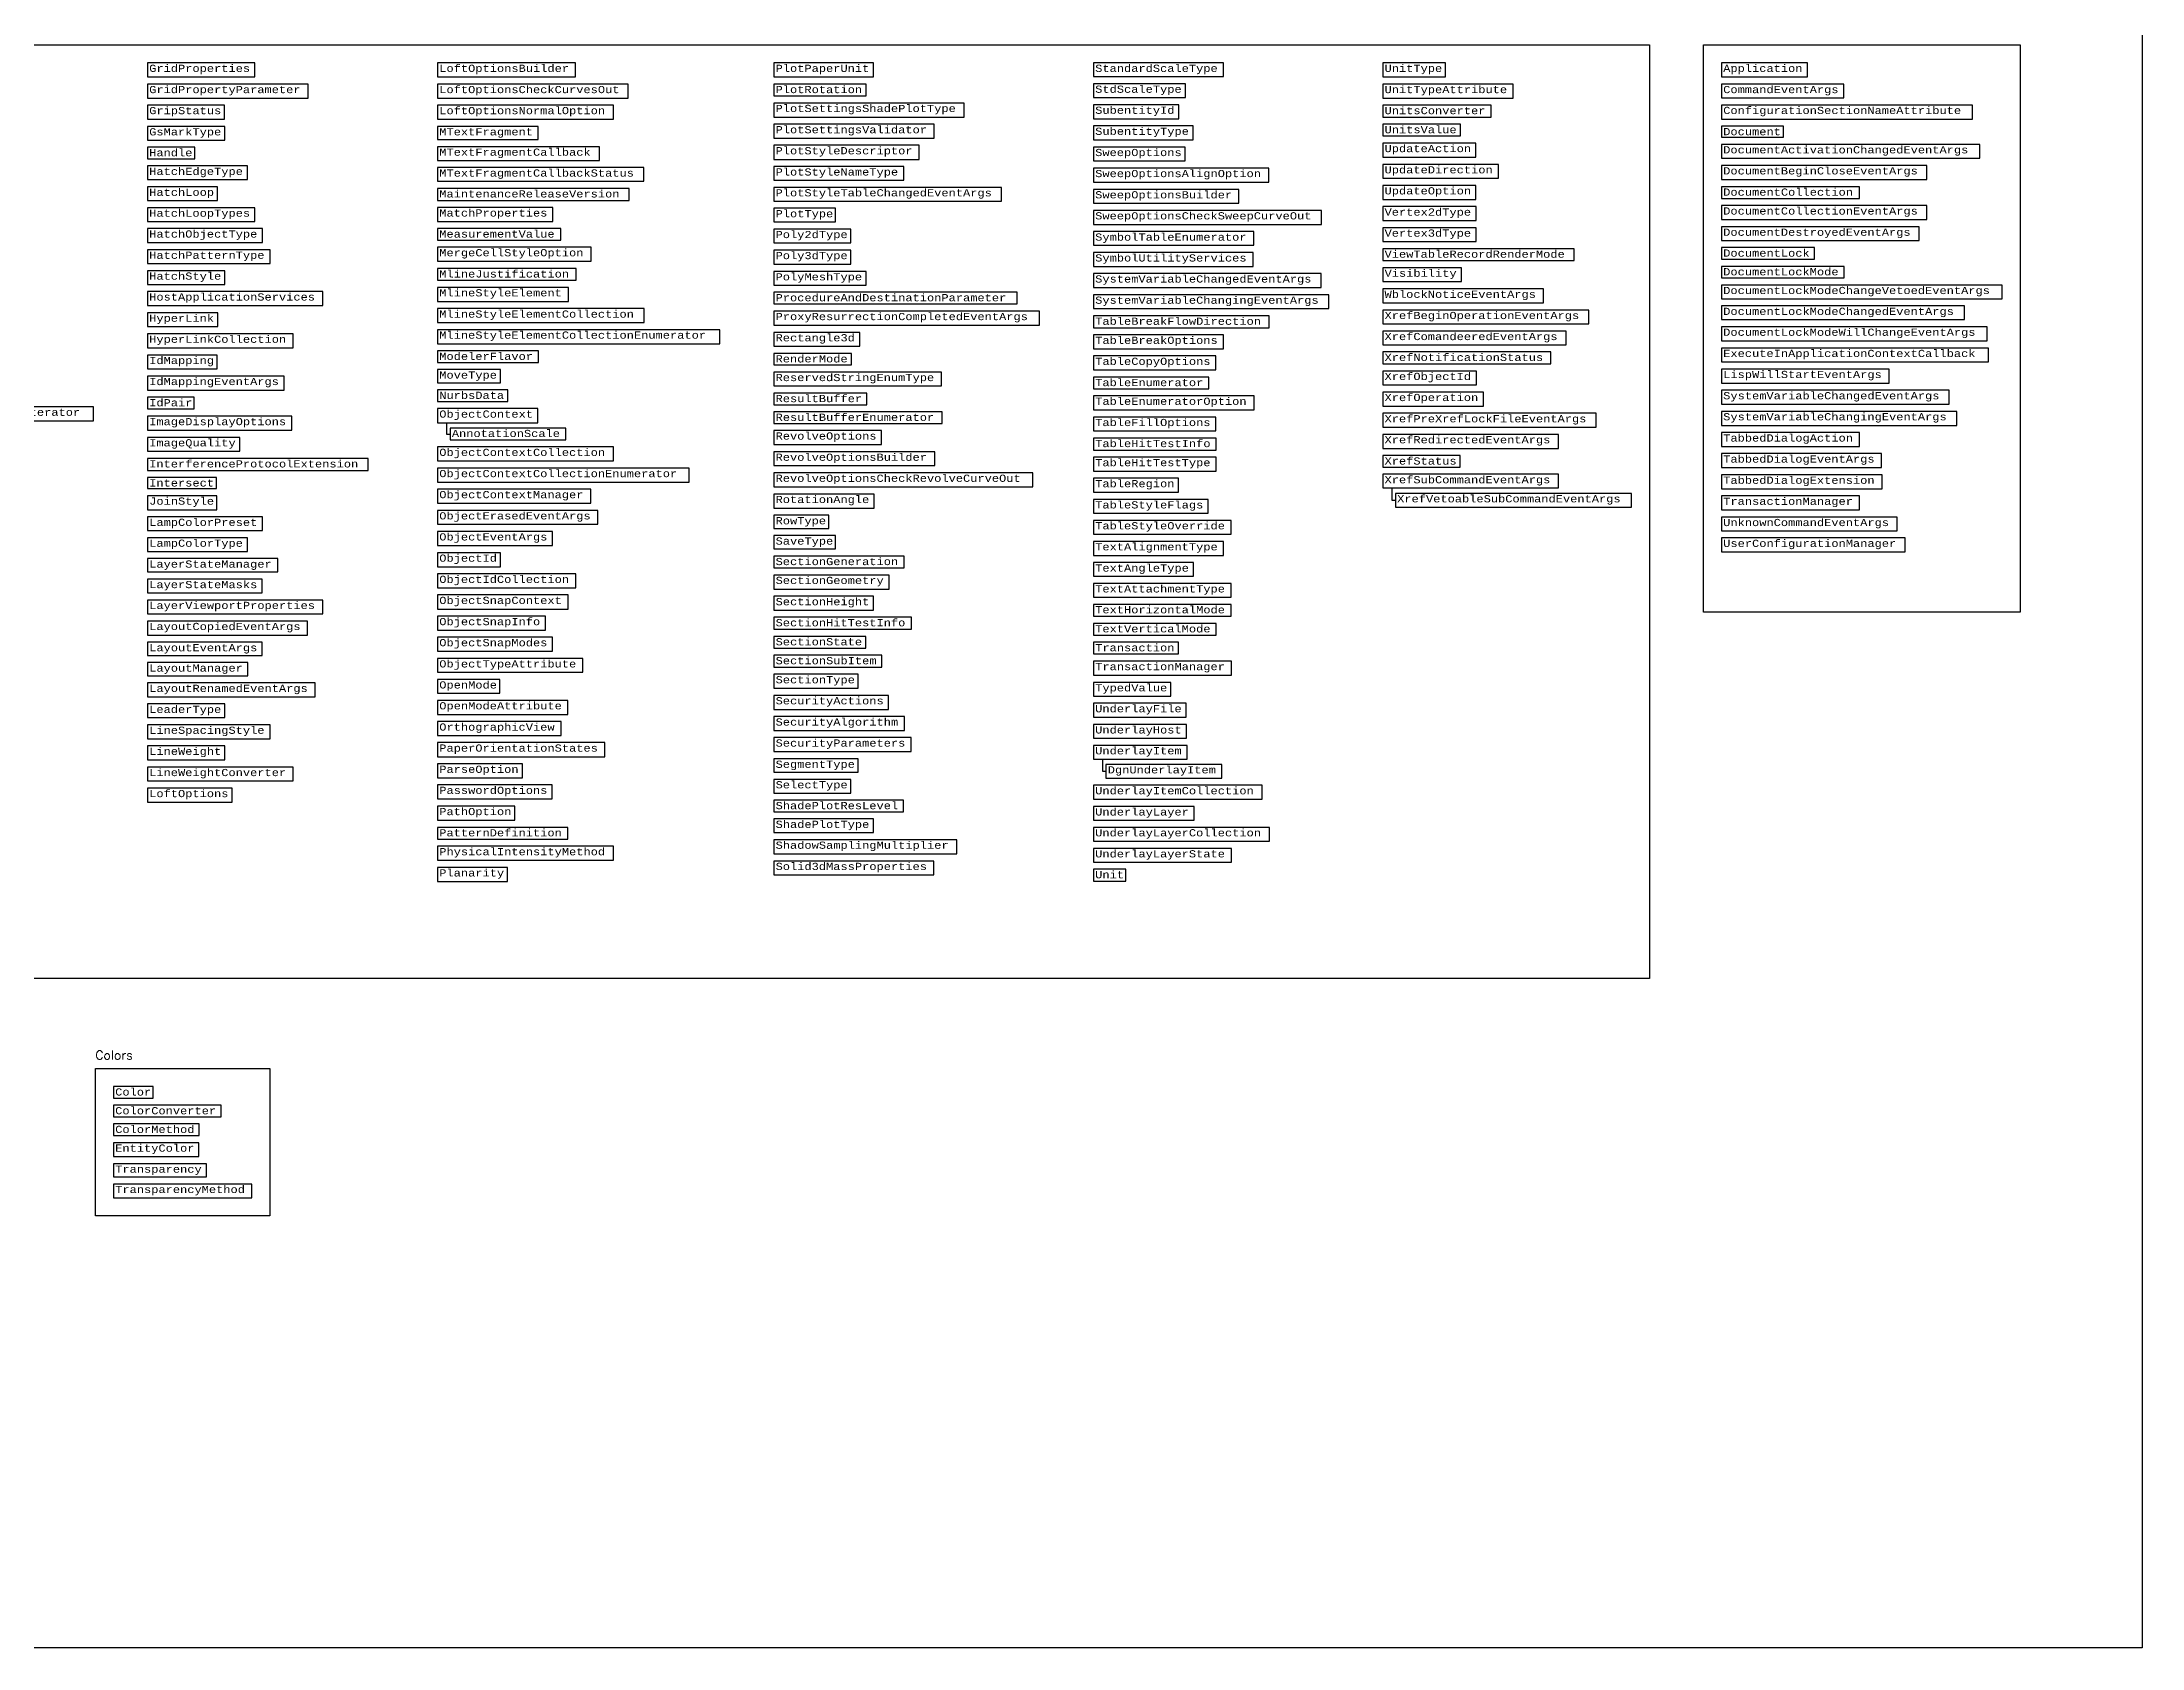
# Model space of a CAD drawing. Header units: inches. Extents: x 350 to 856, y -216 to 10.
# Drawn here: x 738.8 to 855.5, y -175.5 to -86.2 of the extents above; entities that cross this region are included whole.
import ezdxf

# ---------------------------------------------------------------- set-up
doc = ezdxf.new("R2010")
doc.units = ezdxf.units.IN
doc.header["$MEASUREMENT"] = 0
doc.layers.add('Managed', color=3, linetype='Continuous')
doc.styles.add('Categories', font='romanc.shx', dxfattribs={"height": 0.5})
doc.styles.add('PureManaged', font='COUR.TTF', dxfattribs={"height": 0.4})

msp = doc.modelspace()

# ---------------------------------------------------------------- linework, layer by layer
for p, q in [((761.26, -107.41), (761.26, -108.04)), ((761.26, -108.04), (761.46, -108.04)), ((813.82, -111.04), (813.82, -111.72)), ((813.82, -111.72), (814.02, -111.72)), ((797.73, -126.11), (797.73, -126.79)), ((797.73, -126.79), (797.93, -126.79))]:
    msp.add_line(p, q)
for points in [[(637.23, 0.1), (855.54, 0.1), (855.54, -175.53), (637.23, -175.53)], [(639.23, -86.41), (828.15, -86.41), (828.15, -138.32), (639.23, -138.32)], [(744.63, -87.41), (744.63, -88.19), (750.6, -88.19), (750.6, -87.41)], [(760.76, -87.41), (760.76, -88.19), (768.44, -88.19), (768.44, -87.41)], [(779.46, -87.41), (779.46, -88.19), (785.01, -88.19), (785.01, -87.41)], [(797.23, -87.41), (797.23, -88.17), (804.46, -88.17), (804.46, -87.41)], [(813.32, -87.41), (813.32, -88.19), (816.8, -88.19), (816.8, -87.41)], [(831.15, -86.41), (848.77, -86.41), (848.77, -117.95), (831.15, -117.95)], [(832.15, -87.41), (832.15, -88.19), (836.93, -88.19), (836.93, -87.41)], [(744.63, -88.59), (744.63, -89.36), (753.57, -89.36), (753.57, -88.59)], [(760.76, -88.59), (760.76, -89.36), (771.37, -89.36), (771.37, -88.59)], [(779.46, -88.59), (779.46, -89.24), (784.6, -89.24), (784.6, -88.59)], [(797.23, -88.57), (797.23, -89.34), (802.36, -89.34), (802.36, -88.57)], [(813.32, -88.59), (813.32, -89.36), (820.58, -89.36), (820.58, -88.59)], [(832.15, -88.59), (832.15, -89.35), (838.96, -89.35), (838.96, -88.59)], [(744.63, -89.76), (744.63, -90.54), (748.92, -90.54), (748.92, -89.76)], [(760.76, -89.76), (760.76, -90.54), (770.54, -90.54), (770.54, -89.76)], [(779.46, -89.64), (779.46, -90.42), (790.05, -90.42), (790.05, -89.64)], [(797.23, -89.74), (797.23, -90.51), (801.98, -90.51), (801.98, -89.74)], [(813.32, -89.76), (813.32, -90.42), (819.34, -90.42), (819.34, -89.76)], [(832.15, -89.75), (832.15, -90.53), (846.12, -90.53), (846.12, -89.75)], [(744.63, -90.94), (744.63, -91.7), (748.93, -91.7), (748.93, -90.94)], [(760.76, -90.94), (760.76, -91.67), (766.36, -91.67), (766.36, -90.94)], [(779.46, -90.82), (779.46, -91.59), (788.38, -91.59), (788.38, -90.82)], [(797.23, -90.91), (797.23, -91.69), (802.78, -91.69), (802.78, -90.91)], [(813.32, -90.82), (813.32, -91.47), (817.64, -91.47), (817.64, -90.82)], [(832.15, -90.93), (832.15, -91.54), (835.61, -91.54), (835.61, -90.93)], [(744.63, -92.1), (744.63, -92.74), (747.26, -92.74), (747.26, -92.1)], [(760.76, -92.07), (760.76, -92.83), (769.76, -92.83), (769.76, -92.07)], [(779.46, -91.99), (779.46, -92.77), (787.54, -92.77), (787.54, -91.99)], [(797.23, -92.09), (797.23, -92.86), (802.34, -92.86), (802.34, -92.09)], [(813.32, -91.87), (813.32, -92.65), (818.5, -92.65), (818.5, -91.87)], [(832.15, -91.94), (832.15, -92.71), (846.51, -92.71), (846.51, -91.94)], [(744.63, -93.14), (744.63, -93.9), (750.2, -93.9), (750.2, -93.14)], [(760.76, -93.23), (760.76, -93.99), (772.23, -93.99), (772.23, -93.23)], [(779.46, -93.17), (779.46, -93.93), (786.69, -93.93), (786.69, -93.17)], [(797.23, -93.26), (797.23, -94.04), (806.99, -94.04), (806.99, -93.26)], [(813.32, -93.05), (813.32, -93.82), (819.76, -93.82), (819.76, -93.05)], [(832.15, -93.11), (832.15, -93.89), (843.57, -93.89), (843.57, -93.11)], [(744.63, -94.3), (744.63, -95.06), (748.53, -95.06), (748.53, -94.3)], [(760.76, -94.39), (760.76, -95.05), (771.42, -95.05), (771.42, -94.39)], [(779.46, -94.33), (779.46, -95.09), (792.13, -95.09), (792.13, -94.33)], [(797.23, -94.44), (797.23, -95.21), (805.31, -95.21), (805.31, -94.44)], [(813.32, -94.22), (813.32, -95), (818.5, -95), (818.5, -94.22)], [(832.15, -94.29), (832.15, -94.94), (839.82, -94.94), (839.82, -94.29)], [(744.63, -95.46), (744.63, -96.22), (750.6, -96.22), (750.6, -95.46)], [(760.76, -95.45), (760.76, -96.22), (767.18, -96.22), (767.18, -95.45)], [(779.46, -95.49), (779.46, -96.25), (782.9, -96.25), (782.9, -95.49)], [(797.23, -95.61), (797.23, -96.39), (809.92, -96.39), (809.92, -95.61)], [(813.32, -95.4), (813.32, -96.17), (818.51, -96.17), (818.51, -95.4)], [(832.15, -95.34), (832.15, -96.12), (843.57, -96.12), (843.57, -95.34)], [(744.63, -96.62), (744.63, -97.4), (751.04, -97.4), (751.04, -96.62)], [(760.76, -96.62), (760.76, -97.26), (767.62, -97.26), (767.62, -96.62)], [(779.46, -96.65), (779.46, -97.42), (783.75, -97.42), (783.75, -96.65)], [(797.23, -96.79), (797.23, -97.55), (806.15, -97.55), (806.15, -96.79)], [(813.32, -96.57), (813.32, -97.34), (818.51, -97.34), (818.51, -96.57)], [(832.15, -96.52), (832.15, -97.28), (843.15, -97.28), (843.15, -96.52)], [(744.63, -97.8), (744.63, -98.56), (751.46, -98.56), (751.46, -97.8)], [(760.76, -97.66), (760.76, -98.44), (769.31, -98.44), (769.31, -97.66)], [(779.46, -97.82), (779.46, -98.6), (783.75, -98.6), (783.75, -97.82)], [(797.23, -97.95), (797.23, -98.72), (806.12, -98.72), (806.12, -97.95)], [(813.32, -97.74), (813.32, -98.4), (823.97, -98.4), (823.97, -97.74)], [(832.15, -97.68), (832.15, -98.32), (837.32, -98.32), (837.32, -97.68)], [(744.63, -98.96), (744.63, -99.72), (748.94, -99.72), (748.94, -98.96)], [(760.76, -98.84), (760.76, -99.49), (768.47, -99.49), (768.47, -98.84)], [(779.46, -99), (779.46, -99.76), (784.59, -99.76), (784.59, -99)], [(797.23, -99.12), (797.23, -99.9), (809.9, -99.9), (809.9, -99.12)], [(813.32, -98.8), (813.32, -99.57), (817.7, -99.57), (817.7, -98.8)], [(832.15, -98.72), (832.15, -99.36), (838.97, -99.36), (838.97, -98.72)], [(744.63, -100.12), (744.63, -100.9), (754.39, -100.9), (754.39, -100.12)], [(760.76, -99.89), (760.76, -100.67), (768.04, -100.67), (768.04, -99.89)], [(779.46, -100.16), (779.46, -100.81), (793, -100.81), (793, -100.16)], [(797.23, -100.3), (797.23, -101.07), (810.32, -101.07), (810.32, -100.3)], [(813.32, -99.97), (813.32, -100.75), (822.26, -100.75), (822.26, -99.97)], [(832.15, -99.76), (832.15, -100.52), (847.77, -100.52), (847.77, -99.76)], [(744.63, -101.3), (744.63, -102.07), (748.55, -102.07), (748.55, -101.3)], [(760.76, -101.07), (760.76, -101.84), (772.26, -101.84), (772.26, -101.07)], [(779.46, -101.21), (779.46, -101.99), (794.23, -101.99), (794.23, -101.21)], [(797.23, -101.47), (797.23, -102.13), (807.01, -102.13), (807.01, -101.47)], [(813.32, -101.15), (813.32, -101.92), (824.77, -101.92), (824.77, -101.15)], [(832.15, -100.92), (832.15, -101.68), (845.67, -101.68), (845.67, -100.92)], [(744.63, -102.47), (744.63, -103.25), (752.74, -103.25), (752.74, -102.47)], [(760.76, -102.24), (760.76, -103.02), (776.46, -103.02), (776.46, -102.24)], [(779.46, -102.39), (779.46, -103.16), (784.24, -103.16), (784.24, -102.39)], [(797.23, -102.53), (797.23, -103.3), (804.46, -103.3), (804.46, -102.53)], [(813.32, -102.32), (813.32, -103.08), (823.51, -103.08), (823.51, -102.32)], [(832.15, -102.08), (832.15, -102.86), (846.93, -102.86), (846.93, -102.08)], [(744.63, -103.65), (744.63, -104.42), (748.51, -104.42), (748.51, -103.65)], [(760.76, -103.42), (760.76, -104.06), (766.37, -104.06), (766.37, -103.42)], [(779.46, -103.56), (779.46, -104.2), (783.78, -104.2), (783.78, -103.56)], [(797.23, -103.7), (797.23, -104.48), (804.04, -104.48), (804.04, -103.7)], [(813.32, -103.48), (813.32, -104.14), (822.67, -104.14), (822.67, -103.48)], [(832.15, -103.26), (832.15, -104.03), (847.01, -104.03), (847.01, -103.26)], [(744.63, -104.82), (744.63, -105.6), (752.24, -105.6), (752.24, -104.82)], [(760.76, -104.46), (760.76, -105.19), (764.26, -105.19), (764.26, -104.46)], [(779.46, -104.6), (779.46, -105.37), (788.79, -105.37), (788.79, -104.6)], [(797.23, -104.88), (797.23, -105.52), (803.65, -105.52), (803.65, -104.88)], [(813.32, -104.54), (813.32, -105.31), (818.53, -105.31), (818.53, -104.54)], [(832.15, -104.43), (832.15, -105.21), (841.48, -105.21), (841.48, -104.43)], [(744.63, -106), (744.63, -106.65), (747.23, -106.65), (747.23, -106)], [(760.76, -105.59), (760.76, -106.23), (764.68, -106.23), (764.68, -105.59)], [(779.46, -105.77), (779.46, -106.41), (784.63, -106.41), (784.63, -105.77)], [(797.23, -105.92), (797.23, -106.7), (806.17, -106.7), (806.17, -105.92)], [(813.32, -105.71), (813.32, -106.49), (818.92, -106.49), (818.92, -105.71)], [(832.15, -105.61), (832.15, -106.38), (844.82, -106.38), (844.82, -105.61)], [(725.56, -106.53), (725.56, -107.3), (741.63, -107.3), (741.63, -106.53)], [(744.63, -107.05), (744.63, -107.83), (752.66, -107.83), (752.66, -107.05)], [(760.76, -106.63), (760.76, -107.41), (766.34, -107.41), (766.34, -106.63)], [(779.46, -106.81), (779.46, -107.45), (788.83, -107.45), (788.83, -106.81)], [(797.23, -107.1), (797.23, -107.87), (804.04, -107.87), (804.04, -107.1)], [(813.32, -106.89), (813.32, -107.66), (825.19, -107.66), (825.19, -106.89)], [(832.15, -106.78), (832.15, -107.56), (845.24, -107.56), (845.24, -106.78)], [(744.63, -108.23), (744.63, -109), (749.77, -109), (749.77, -108.23)], [(761.46, -107.71), (761.46, -108.36), (767.9, -108.36), (767.9, -107.71)], [(779.46, -107.85), (779.46, -108.63), (785.44, -108.63), (785.44, -107.85)], [(797.23, -108.27), (797.23, -108.93), (804.06, -108.93), (804.06, -108.27)], [(813.32, -108.06), (813.32, -108.84), (823.09, -108.84), (823.09, -108.06)], [(832.15, -107.96), (832.15, -108.73), (839.82, -108.73), (839.82, -107.96)], [(744.63, -109.4), (744.63, -110.06), (756.9, -110.06), (756.9, -109.4)], [(760.76, -108.76), (760.76, -109.54), (770.55, -109.54), (770.55, -108.76)], [(779.46, -109.03), (779.46, -109.8), (788.41, -109.8), (788.41, -109.03)], [(797.23, -109.33), (797.23, -110.1), (804.05, -110.1), (804.05, -109.33)], [(813.32, -109.24), (813.32, -109.88), (817.63, -109.88), (817.63, -109.24)], [(832.15, -109.13), (832.15, -109.91), (841.05, -109.91), (841.05, -109.13)], [(744.63, -110.46), (744.63, -111.07), (748.48, -111.07), (748.48, -110.46)], [(760.76, -109.94), (760.76, -110.71), (774.75, -110.71), (774.75, -109.94)], [(779.46, -110.2), (779.46, -110.98), (793.86, -110.98), (793.86, -110.2)], [(797.23, -110.5), (797.23, -111.28), (801.97, -111.28), (801.97, -110.5)], [(813.32, -110.28), (813.32, -111.04), (823.09, -111.04), (823.09, -110.28)], [(832.15, -110.31), (832.15, -111.08), (841.09, -111.08), (841.09, -110.31)], [(744.63, -111.47), (744.63, -112.25), (748.5, -112.25), (748.5, -111.47)], [(760.76, -111.11), (760.76, -111.89), (769.29, -111.89), (769.29, -111.11)], [(779.46, -111.38), (779.46, -112.16), (785.04, -112.16), (785.04, -111.38)], [(797.23, -111.68), (797.23, -112.44), (803.62, -112.44), (803.62, -111.68)], [(814.02, -111.34), (814.02, -112.1), (827.15, -112.1), (827.15, -111.34)], [(832.15, -111.48), (832.15, -112.26), (839.83, -112.26), (839.83, -111.48)], [(744.63, -112.65), (744.63, -113.41), (751.04, -113.41), (751.04, -112.65)], [(760.76, -112.29), (760.76, -113.06), (769.68, -113.06), (769.68, -112.29)], [(779.46, -112.56), (779.46, -113.29), (782.52, -113.29), (782.52, -112.56)], [(797.23, -112.84), (797.23, -113.61), (804.89, -113.61), (804.89, -112.84)], [(832.15, -112.66), (832.15, -113.42), (841.92, -113.42), (841.92, -112.66)], [(744.63, -113.81), (744.63, -114.57), (750.19, -114.57), (750.19, -113.81)], [(760.76, -113.46), (760.76, -114.24), (767.16, -114.24), (767.16, -113.46)], [(779.46, -113.69), (779.46, -114.43), (782.9, -114.43), (782.9, -113.69)], [(797.23, -114.01), (797.23, -114.79), (804.47, -114.79), (804.47, -114.01)], [(832.15, -113.82), (832.15, -114.6), (842.37, -114.6), (842.37, -113.82)], [(744.63, -114.97), (744.63, -115.71), (751.89, -115.71), (751.89, -114.97)], [(760.76, -114.64), (760.76, -115.42), (764.27, -115.42), (764.27, -114.64)], [(779.46, -114.83), (779.46, -115.48), (786.7, -115.48), (786.7, -114.83)], [(797.23, -115.19), (797.23, -115.95), (802.79, -115.95), (802.79, -115.19)], [(744.63, -116.11), (744.63, -116.87), (751.02, -116.87), (751.02, -116.11)], [(760.76, -115.82), (760.76, -116.59), (768.45, -116.59), (768.45, -115.82)], [(779.46, -115.88), (779.46, -116.66), (785.88, -116.66), (785.88, -115.88)], [(797.23, -116.35), (797.23, -117.11), (804.89, -117.11), (804.89, -116.35)], [(744.63, -117.27), (744.63, -118.04), (754.38, -118.04), (754.38, -117.27)], [(760.76, -116.99), (760.76, -117.77), (768.02, -117.77), (768.02, -116.99)], [(779.46, -117.06), (779.46, -117.83), (785.01, -117.83), (785.01, -117.06)], [(797.23, -117.51), (797.23, -118.17), (804.89, -118.17), (804.89, -117.51)], [(744.63, -118.44), (744.63, -119.22), (753.54, -119.22), (753.54, -118.44)], [(760.76, -118.17), (760.76, -118.94), (766.76, -118.94), (766.76, -118.17)], [(779.46, -118.23), (779.46, -118.89), (787.11, -118.89), (787.11, -118.23)], [(797.23, -118.57), (797.23, -119.22), (804.05, -119.22), (804.05, -118.57)], [(744.63, -119.62), (744.63, -120.35), (751.02, -120.35), (751.02, -119.62)], [(760.76, -119.34), (760.76, -120.12), (767.16, -120.12), (767.16, -119.34)], [(779.46, -119.29), (779.46, -119.94), (784.58, -119.94), (784.58, -119.29)], [(797.23, -119.62), (797.23, -120.27), (801.97, -120.27), (801.97, -119.62)], [(744.63, -120.75), (744.63, -121.48), (750.21, -121.48), (750.21, -120.75)], [(760.76, -120.52), (760.76, -121.29), (768.85, -121.29), (768.85, -120.52)], [(779.46, -120.34), (779.46, -121), (785.47, -121), (785.47, -120.34)], [(779.46, -121.4), (779.46, -122.17), (784.16, -122.17), (784.16, -121.4)], [(797.23, -120.67), (797.23, -121.45), (804.91, -121.45), (804.91, -120.67)], [(744.63, -121.88), (744.63, -122.65), (753.96, -122.65), (753.96, -121.88)], [(760.76, -121.69), (760.76, -122.45), (764.23, -122.45), (764.23, -121.69)], [(779.46, -122.57), (779.46, -123.35), (785.83, -123.35), (785.83, -122.57)], [(797.23, -121.85), (797.23, -122.61), (801.53, -122.61), (801.53, -121.85)], [(744.63, -123.05), (744.63, -123.81), (748.93, -123.81), (748.93, -123.05)], [(760.76, -122.85), (760.76, -123.63), (768.01, -123.63), (768.01, -122.85)], [(779.46, -123.75), (779.46, -124.52), (786.73, -124.52), (786.73, -123.75)], [(797.23, -123.01), (797.23, -123.79), (802.39, -123.79), (802.39, -123.01)], [(744.63, -124.21), (744.63, -124.98), (751.45, -124.98), (751.45, -124.21)], [(760.76, -124.03), (760.76, -124.8), (767.63, -124.8), (767.63, -124.03)], [(779.46, -124.92), (779.46, -125.7), (787.09, -125.7), (787.09, -124.92)], [(797.23, -124.19), (797.23, -124.95), (802.4, -124.95), (802.4, -124.19)], [(744.63, -125.38), (744.63, -126.16), (748.94, -126.16), (748.94, -125.38)], [(760.76, -125.2), (760.76, -125.98), (770.07, -125.98), (770.07, -125.2)], [(779.46, -126.1), (779.46, -126.84), (784.16, -126.84), (784.16, -126.1)], [(797.23, -125.35), (797.23, -126.11), (802.44, -126.11), (802.44, -125.35)], [(744.63, -126.56), (744.63, -127.33), (752.73, -127.33), (752.73, -126.56)], [(760.76, -126.38), (760.76, -127.15), (765.48, -127.15), (765.48, -126.38)], [(779.46, -127.24), (779.46, -128), (783.74, -128), (783.74, -127.24)], [(797.93, -126.41), (797.93, -127.17), (804.38, -127.17), (804.38, -126.41)], [(744.63, -127.73), (744.63, -128.51), (749.34, -128.51), (749.34, -127.73)], [(760.76, -127.55), (760.76, -128.33), (767.13, -128.33), (767.13, -127.55)], [(779.46, -128.4), (779.46, -129.04), (786.67, -129.04), (786.67, -128.4)], [(797.23, -127.57), (797.23, -128.35), (806.61, -128.35), (806.61, -127.57)], [(760.76, -128.73), (760.76, -129.51), (765.06, -129.51), (765.06, -128.73)], [(779.46, -129.44), (779.46, -130.2), (785, -130.2), (785, -129.44)], [(797.23, -128.75), (797.23, -129.51), (802.83, -129.51), (802.83, -128.75)], [(760.76, -129.91), (760.76, -130.56), (768, -130.56), (768, -129.91)], [(779.46, -130.6), (779.46, -131.38), (789.64, -131.38), (789.64, -130.6)], [(797.23, -129.91), (797.23, -130.68), (807.03, -130.68), (807.03, -129.91)], [(760.76, -130.96), (760.76, -131.74), (770.55, -131.74), (770.55, -130.96)], [(779.46, -131.78), (779.46, -132.55), (788.35, -132.55), (788.35, -131.78)], [(797.23, -131.08), (797.23, -131.84), (804.91, -131.84), (804.91, -131.08)], [(760.76, -132.14), (760.76, -132.91), (764.66, -132.91), (764.66, -132.14)], [(797.23, -132.24), (797.23, -132.9), (799.03, -132.9), (799.03, -132.24)], [(741.74, -143.32), (751.44, -143.32), (751.44, -151.5), (741.74, -151.5)], [(742.74, -144.32), (742.74, -144.96), (744.96, -144.96), (744.96, -144.32)], [(742.74, -145.36), (742.74, -146), (748.74, -146), (748.74, -145.36)], [(742.74, -146.4), (742.74, -147.04), (747.51, -147.04), (747.51, -146.4)], [(742.74, -147.44), (742.74, -148.21), (747.49, -148.21), (747.49, -147.44)], [(742.74, -148.61), (742.74, -149.34), (747.92, -149.34), (747.92, -148.61)], [(742.74, -149.74), (742.74, -150.5), (750.44, -150.5), (750.44, -149.74)]]:
    msp.add_lwpolyline(points, close=True)

# ---------------------------------------------------------------- texts
at = {"color": 1, "insert": (741.74, -142.32), "char_height": 0.5, "width": 5.6477, "attachment_point": 1, "style": 'Categories'}
msp.add_mtext('Colors', dxfattribs=at)
at = {"layer": 'Managed', "char_height": 0.4, "attachment_point": 1, "style": 'PureManaged'}
for s, insert in [('{\\Fcourier new;GridProperties}', (744.73, -87.51)), ('{\\Fcourier new;LoftOptionsBuilder}', (760.86, -87.51)), ('{\\Fcourier new;PlotPaperUnit}', (779.56, -87.51)), ('{\\Fcourier new;StandardScaleType}', (797.33, -87.51)), ('{\\Fcourier new;UnitType}', (813.42, -87.51)), ('{\\Fcourier new;Application}', (832.25, -87.51)), ('{\\Fcourier new;GridPropertyParameter}', (744.73, -88.69)), ('{\\Fcourier new;LoftOptionsCheckCurvesOut}', (760.86, -88.69)), ('{\\Fcourier new;PlotRotation}', (779.56, -88.69)), ('{\\Fcourier new;StdScaleType}', (797.33, -88.67)), ('{\\Fcourier new;UnitTypeAttribute}', (813.42, -88.69)), ('{\\Fcourier new;CommandEventArgs}', (832.25, -88.69)), ('{\\Fcourier new;GripStatus}', (744.73, -89.86)), ('{\\Fcourier new;LoftOptionsNormalOption}', (760.86, -89.86)), ('{\\Fcourier new;PlotSettingsShadePlotType}', (779.56, -89.74)), ('{\\Fcourier new;SubentityId}', (797.33, -89.84)), ('{\\Fcourier new;UnitsConverter}', (813.42, -89.86)), ('{\\Fcourier new;ConfigurationSectionNameAttribute}', (832.25, -89.85)), ('{\\Fcourier new;GsMarkType}', (744.73, -91.04)), ('{\\Fcourier new;MTextFragment}', (760.86, -91.04)), ('{\\Fcourier new;PlotSettingsValidator}', (779.56, -90.92)), ('{\\Fcourier new;SubentityType}', (797.33, -91.01)), ('{\\Fcourier new;UnitsValue}', (813.42, -90.92)), ('{\\Fcourier new;Document}', (832.25, -91.03)), ('{\\Fcourier new;Handle}', (744.73, -92.2)), ('{\\Fcourier new;MTextFragmentCallback}', (760.86, -92.17)), ('{\\Fcourier new;PlotStyleDescriptor}', (779.56, -92.09)), ('{\\Fcourier new;SweepOptions}', (797.33, -92.19)), ('{\\Fcourier new;UpdateAction}', (813.42, -91.97)), ('{\\Fcourier new;DocumentActivationChangedEventArgs}', (832.25, -92.04)), ('{\\Fcourier new;HatchEdgeType}', (744.73, -93.24)), ('{\\Fcourier new;MTextFragmentCallbackStatus}', (760.86, -93.33)), ('{\\Fcourier new;PlotStyleNameType}', (779.56, -93.27)), ('{\\Fcourier new;SweepOptionsAlignOption}', (797.33, -93.36)), ('{\\Fcourier new;UpdateDirection}', (813.42, -93.15)), ('{\\Fcourier new;DocumentBeginCloseEventArgs}', (832.25, -93.21)), ('{\\Fcourier new;HatchLoop}', (744.73, -94.4)), ('{\\Fcourier new;MaintenanceReleaseVersion}', (760.86, -94.49)), ('{\\Fcourier new;PlotStyleTableChangedEventArgs}', (779.56, -94.43)), ('{\\Fcourier new;SweepOptionsBuilder}', (797.33, -94.54)), ('{\\Fcourier new;UpdateOption}', (813.42, -94.32)), ('{\\Fcourier new;DocumentCollection}', (832.25, -94.39)), ('{\\Fcourier new;HatchLoopTypes}', (744.73, -95.56)), ('{\\Fcourier new;MatchProperties}', (760.86, -95.55)), ('{\\Fcourier new;PlotType}', (779.56, -95.59)), ('{\\Fcourier new;SweepOptionsCheckSweepCurveOut}', (797.33, -95.71)), ('{\\Fcourier new;Vertex2dType}', (813.42, -95.5)), ('{\\Fcourier new;DocumentCollectionEventArgs}', (832.25, -95.44)), ('{\\Fcourier new;HatchObjectType}', (744.73, -96.72)), ('{\\Fcourier new;MeasurementValue}', (760.86, -96.72)), ('{\\Fcourier new;Poly2dType}', (779.56, -96.75)), ('{\\Fcourier new;SymbolTableEnumerator}', (797.33, -96.89)), ('{\\Fcourier new;Vertex3dType}', (813.42, -96.67)), ('{\\Fcourier new;DocumentDestroyedEventArgs}', (832.25, -96.62)), ('{\\Fcourier new;HatchPatternType}', (744.73, -97.9)), ('{\\Fcourier new;MergeCellStyleOption}', (760.86, -97.76)), ('{\\Fcourier new;Poly3dType}', (779.56, -97.92)), ('{\\Fcourier new;SymbolUtilityServices}', (797.33, -98.05)), ('{\\Fcourier new;ViewTableRecordRenderMode}', (813.42, -97.84)), ('{\\Fcourier new;DocumentLock}', (832.25, -97.78)), ('{\\Fcourier new;HatchStyle}', (744.73, -99.06)), ('{\\Fcourier new;MlineJustification}', (760.86, -98.94)), ('{\\Fcourier new;PolyMeshType}', (779.56, -99.1)), ('{\\Fcourier new;SystemVariableChangedEventArgs}', (797.33, -99.22)), ('{\\Fcourier new;Visibility}', (813.42, -98.9)), ('{\\Fcourier new;DocumentLockMode}', (832.25, -98.82)), ('{\\Fcourier new;HostApplicationServices}', (744.73, -100.22)), ('{\\Fcourier new;MlineStyleElement}', (760.86, -99.99)), ('{\\Fcourier new;ProcedureAndDestinationParameter}', (779.56, -100.26)), ('{\\Fcourier new;SystemVariableChangingEventArgs}', (797.33, -100.4)), ('{\\Fcourier new;WblockNoticeEventArgs}', (813.42, -100.07)), ('{\\Fcourier new;DocumentLockModeChangeVetoedEventArgs}', (832.25, -99.86)), ('{\\Fcourier new;HyperLink}', (744.73, -101.4)), ('{\\Fcourier new;MlineStyleElementCollection}', (760.86, -101.17)), ('{\\Fcourier new;ProxyResurrectionCompletedEventArgs}', (779.56, -101.31)), ('{\\Fcourier new;TableBreakFlowDirection}', (797.33, -101.57)), ('{\\Fcourier new;XrefBeginOperationEventArgs}', (813.42, -101.25)), ('{\\Fcourier new;DocumentLockModeChangedEventArgs}', (832.25, -101.02)), ('{\\Fcourier new;HyperLinkCollection}', (744.73, -102.57)), ('{\\Fcourier new;MlineStyleElementCollectionEnumerator}', (760.86, -102.34)), ('{\\Fcourier new;Rectangle3d}', (779.56, -102.49)), ('{\\Fcourier new;TableBreakOptions}', (797.33, -102.63)), ('{\\Fcourier new;XrefComandeeredEventArgs}', (813.42, -102.42)), ('{\\Fcourier new;DocumentLockModeWillChangeEventArgs}', (832.25, -102.18)), ('{\\Fcourier new;IdMapping}', (744.73, -103.75)), ('{\\Fcourier new;ModelerFlavor}', (760.86, -103.52)), ('{\\Fcourier new;RenderMode}', (779.56, -103.66)), ('{\\Fcourier new;TableCopyOptions}', (797.33, -103.8)), ('{\\Fcourier new;XrefNotificationStatus}', (813.42, -103.58)), ('{\\Fcourier new;ExecuteInApplicationContextCallback}', (832.25, -103.36)), ('{\\Fcourier new;IdMappingEventArgs}', (744.73, -104.92)), ('{\\Fcourier new;MoveType}', (760.86, -104.56)), ('{\\Fcourier new|c0;ReservedStringEnumType}', (779.56, -104.7)), ('{\\Fcourier new;TableEnumerator}', (797.33, -104.98)), ('{\\Fcourier new;XrefObjectId}', (813.42, -104.64)), ('{\\Fcourier new;LispWillStartEventArgs}', (832.25, -104.53)), ('{\\Fcourier new;IdPair}', (744.73, -106.1)), ('{\\Fcourier new;NurbsData}', (760.86, -105.69)), ('{\\Fcourier new;ResultBuffer}', (779.56, -105.87)), ('{\\Fcourier new;TableEnumeratorOption}', (797.33, -106.02)), ('{\\Fcourier new;XrefOperation}', (813.42, -105.81)), ('{\\Fcourier new;SystemVariableChangedEventArgs}', (832.25, -105.71)), ('{\\Fcourier new;Filters.CompositeFilteredBlockIterator}', (725.66, -106.63)), ('{\\Fcourier new;ImageDisplayOptions}', (744.73, -107.15)), ('{\\Fcourier new;ObjectContext}', (760.86, -106.73)), ('{\\Fcourier new;ResultBufferEnumerator}', (779.56, -106.91)), ('{\\Fcourier new;TableFillOptions}', (797.33, -107.2)), ('{\\Fcourier new;XrefPreXrefLockFileEventArgs}', (813.42, -106.99)), ('{\\Fcourier new;SystemVariableChangingEventArgs}', (832.25, -106.88)), ('{\\Fcourier new;ImageQuality}', (744.73, -108.33)), ('{\\Fcourier new;AnnotationScale}', (761.56, -107.81)), ('{\\Fcourier new;RevolveOptions}', (779.56, -107.95)), ('{\\Fcourier new;TableHitTestInfo}', (797.33, -108.37)), ('{\\Fcourier new;XrefRedirectedEventArgs}', (813.42, -108.16)), ('{\\Fcourier new;TabbedDialogAction}', (832.25, -108.06)), ('{\\Fcourier new;InterferenceProtocolExtension}', (744.73, -109.5)), ('{\\Fcourier new;ObjectContextCollection}', (760.86, -108.86)), ('{\\Fcourier new;RevolveOptionsBuilder}', (779.56, -109.13)), ('{\\Fcourier new;TableHitTestType}', (797.33, -109.43)), ('{\\Fcourier new;XrefStatus}', (813.42, -109.34)), ('{\\Fcourier new;TabbedDialogEventArgs}', (832.25, -109.23)), ('{\\Fcourier new;Intersect}', (744.73, -110.56)), ('{\\Fcourier new;ObjectContextCollectionEnumerator}', (760.86, -110.04)), ('{\\Fcourier new;RevolveOptionsCheckRevolveCurveOut}', (779.56, -110.3)), ('{\\Fcourier new;TableRegion}', (797.33, -110.6)), ('{\\Fcourier new;XrefSubCommandEventArgs}', (813.42, -110.38)), ('{\\Fcourier new;TabbedDialogExtension}', (832.25, -110.41)), ('{\\Fcourier new;JoinStyle}', (744.73, -111.57)), ('{\\Fcourier new;ObjectContextManager}', (760.86, -111.21)), ('{\\Fcourier new;RotationAngle}', (779.56, -111.48)), ('{\\Fcourier new;TableStyleFlags}', (797.33, -111.78)), ('{\\Fcourier new;XrefVetoableSubCommandEventArgs}', (814.12, -111.44)), ('{\\Fcourier new;TransactionManager}', (832.25, -111.58)), ('{\\Fcourier new;LampColorPreset}', (744.73, -112.75)), ('{\\Fcourier new;ObjectErasedEventArgs}', (760.86, -112.39)), ('{\\Fcourier new;RowType}', (779.56, -112.66)), ('{\\Fcourier new;TableStyleOverride}', (797.33, -112.94)), ('{\\Fcourier new;UnknownCommandEventArgs}', (832.25, -112.76)), ('{\\Fcourier new;LampColorType}', (744.73, -113.91)), ('{\\Fcourier new;ObjectEventArgs}', (760.86, -113.56)), ('{\\Fcourier new;SaveType}', (779.56, -113.79)), ('{\\Fcourier new;TextAlignmentType}', (797.33, -114.11)), ('{\\Fcourier new;UserConfigurationManager}', (832.25, -113.92)), ('{\\Fcourier new;LayerStateManager}', (744.73, -115.07)), ('{\\Fcourier new;ObjectId}', (760.86, -114.74)), ('{\\Fcourier new;SectionGeneration}', (779.56, -114.93)), ('{\\Fcourier new;TextAngleType}', (797.33, -115.29)), ('{\\Fcourier new;LayerStateMasks}', (744.73, -116.21)), ('{\\Fcourier new;ObjectIdCollection}', (760.86, -115.92)), ('{\\Fcourier new;SectionGeometry}', (779.56, -115.98)), ('{\\Fcourier new;TextAttachmentType}', (797.33, -116.45)), ('{\\Fcourier new;LayerViewportProperties}', (744.73, -117.37)), ('{\\Fcourier new;ObjectSnapContext}', (760.86, -117.09)), ('{\\Fcourier new;SectionHeight}', (779.56, -117.16)), ('{\\Fcourier new;TextHorizontalMode}', (797.33, -117.61)), ('{\\Fcourier new;LayoutCopiedEventArgs}', (744.73, -118.54)), ('{\\Fcourier new;ObjectSnapInfo}', (760.86, -118.27)), ('{\\Fcourier new;SectionHitTestInfo}', (779.56, -118.33)), ('{\\Fcourier new;TextVerticalMode}', (797.33, -118.67)), ('{\\Fcourier new;LayoutEventArgs}', (744.73, -119.72)), ('{\\Fcourier new;ObjectSnapModes}', (760.86, -119.44)), ('{\\Fcourier new;SectionState}', (779.56, -119.39)), ('{\\Fcourier new;Transaction}', (797.33, -119.72)), ('{\\Fcourier new;LayoutManager}', (744.73, -120.85)), ('{\\Fcourier new;ObjectTypeAttribute}', (760.86, -120.62)), ('{\\Fcourier new;SectionSubItem}', (779.56, -120.44)), ('{\\Fcourier new;TransactionManager}', (797.33, -120.77)), ('{\\Fcourier new;LayoutRenamedEventArgs}', (744.73, -121.98)), ('{\\Fcourier new;OpenMode}', (760.86, -121.79)), ('{\\Fcourier new;SectionType}', (779.56, -121.5)), ('{\\Fcourier new;TypedValue}', (797.33, -121.95)), ('{\\Fcourier new;LeaderType}', (744.73, -123.15)), ('{\\Fcourier new;OpenModeAttribute}', (760.86, -122.95)), ('{\\Fcourier new;SecurityActions}', (779.56, -122.67)), ('{\\Fcourier new;UnderlayFile}', (797.33, -123.11)), ('{\\Fcourier new;LineSpacingStyle}', (744.73, -124.31)), ('{\\Fcourier new;OrthographicView}', (760.86, -124.13)), ('{\\Fcourier new;SecurityAlgorithm}', (779.56, -123.85)), ('{\\Fcourier new;UnderlayHost}', (797.33, -124.29)), ('{\\Fcourier new;LineWeight}', (744.73, -125.48)), ('{\\Fcourier new;PaperOrientationStates}', (760.86, -125.3)), ('{\\Fcourier new;SecurityParameters}', (779.56, -125.02)), ('{\\Fcourier new;UnderlayItem}', (797.33, -125.45)), ('{\\Fcourier new;LineWeightConverter}', (744.73, -126.66)), ('{\\Fcourier new;ParseOption}', (760.86, -126.48)), ('{\\Fcourier new;SegmentType}', (779.56, -126.2)), ('{\\Fcourier new;DgnUnderlayItem}', (798.03, -126.51)), ('{\\Fcourier new;LoftOptions}', (744.73, -127.83)), ('{\\Fcourier new;PasswordOptions}', (760.86, -127.65)), ('{\\Fcourier new;SelectType}', (779.56, -127.34)), ('{\\Fcourier new;UnderlayItemCollection}', (797.33, -127.67)), ('{\\Fcourier new;PathOption}', (760.86, -128.83)), ('{\\Fcourier new;ShadePlotResLevel}', (779.56, -128.5)), ('{\\Fcourier new;ShadePlotType}', (779.56, -129.54)), ('{\\Fcourier new;UnderlayLayer}', (797.33, -128.85)), ('{\\Fcourier new;PatternDefinition}', (760.86, -130.01)), ('{\\Fcourier new;ShadowSamplingMultiplier}', (779.56, -130.7)), ('{\\Fcourier new;UnderlayLayerCollection}', (797.33, -130.01)), ('{\\Fcourier new;PhysicalIntensityMethod}', (760.86, -131.06)), ('{\\Fcourier new;Solid3dMassProperties}', (779.56, -131.88)), ('{\\Fcourier new;UnderlayLayerState}', (797.33, -131.18)), ('{\\Fcourier new;Planarity}', (760.86, -132.24)), ('{\\Fcourier new;Unit}', (797.33, -132.34)), ('{\\Fcourier new;Color}', (742.84, -144.42)), ('{\\Fcourier new;ColorConverter}', (742.84, -145.46)), ('{\\Fcourier new;ColorMethod}', (742.84, -146.5)), ('{\\Fcourier new;EntityColor}', (742.84, -147.54)), ('{\\Fcourier new;Transparency}', (742.84, -148.71)), ('{\\Fcourier new;TransparencyMethod}', (742.84, -149.84))]:
    msp.add_mtext(s, dxfattribs=dict(at, insert=insert))

doc.saveas('drawing.dxf')
